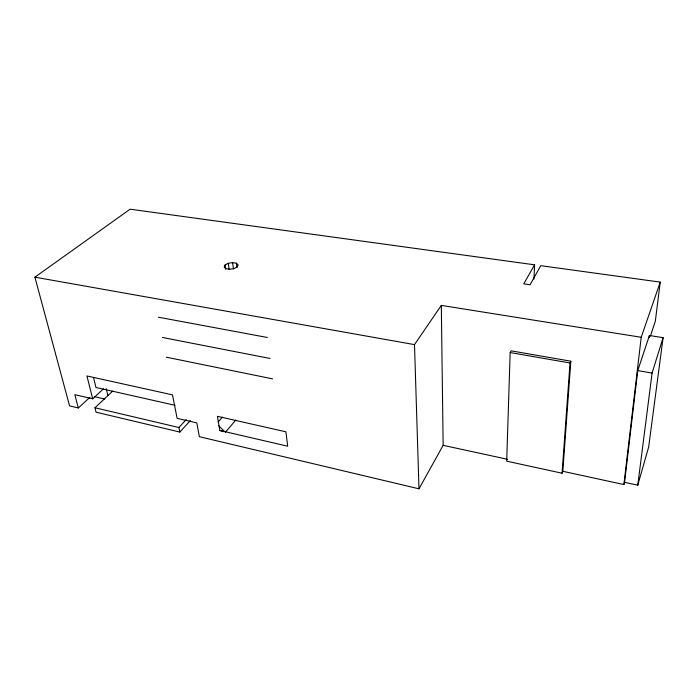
<?xml version="1.0" encoding="UTF-8"?>
<svg xmlns="http://www.w3.org/2000/svg" width="698" height="698" viewBox="0 0 698 698"><rect width="100%" height="100%" fill="white"/><g stroke="black" fill="none" stroke-linecap="round" stroke-linejoin="round"><path stroke-width="1.05" d="M510.168 352.56L506.687 461.16L562.073 473.227L562.824 471.298L570.816 361.189L511.084 350.841L510.168 352.56L570.039 362.977L570.816 361.189M533.944 279.156L534.598 264.83L130.125 209.191L34.9 277.167L69.573 405.896L78.324 407.972L89.876 397.363M562.073 473.227L570.039 362.977M562.824 471.298L623.89 484.552L641.218 337.282L660.238 282.105L540.749 265.676L530.07 284.758L523.744 283.833L534.598 264.83M624.57 482.327L637.745 370.594L649.428 335.502L663.1 337.666L648.669 446.973L637.763 485.171L624.57 482.327L623.89 484.552M649.166 337.666L649.428 335.502M660.238 282.105L655.326 321.211L650.388 336.122M637.763 485.171L652.089 373.064L663.1 337.666M225.061 264.97L224.163 267.02L225.951 268.669L229.747 269.271L234.1 268.59L237.311 266.889L238.166 264.83L236.343 263.207L232.574 262.614L228.272 263.286L225.061 264.97L225.681 269.149M78.324 407.972L74.817 394.675L92.694 398.811L86.927 375.96L172.485 394.859L177.118 418.329L196.81 422.883L199.358 436.695L418.992 488.809L443.151 445.333L441.311 305.392L641.218 337.282M418.992 488.809L414.499 344.611L441.311 305.392M225.332 432.324L235.828 420.065M218.081 422.028L222.365 417.142M112.666 391.124L94.945 407.754L96.062 412.186L179.822 432.062L190.353 420.58M179.822 432.062L178.924 427.516L186.235 419.603M92.694 398.811L103.452 388.865M637.745 370.594L652.089 373.064M34.9 277.167L414.499 344.611M158.429 317.215L267.308 337.474M162.398 337.457L269.986 358.458M166.272 357.175L272.586 378.866M443.151 445.333L507.542 459.301M175.085 405.311L95.966 387.477L93.48 377.47M94.5 396.673L104.822 399.047M219.8 430.448L287.689 446.214L285.918 431.809L217.418 416.322L219.8 430.448L223.491 431.704M94.945 407.754L178.924 427.516M218.814 425.824L224.608 431.608M106.227 388.707L107.893 395.6M228.272 263.286L229.188 269.55M232.574 262.614L233.472 268.878M236.343 263.207L236.936 267.386"/></g></svg>
